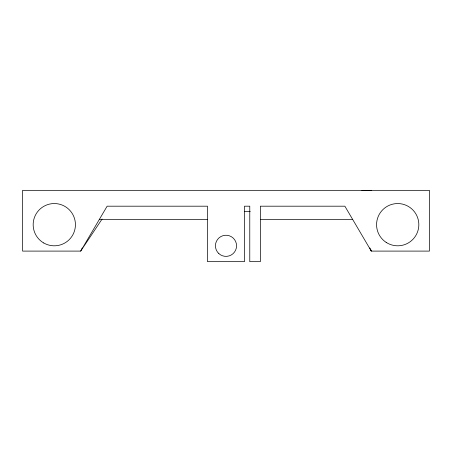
<?xml version="1.0" encoding="UTF-8"?>
<svg xmlns="http://www.w3.org/2000/svg" width="452" height="452" viewBox="0 0 452 452"><rect width="100%" height="100%" fill="white"/><g stroke="black" fill="none" stroke-linecap="round" stroke-linejoin="round"><path stroke-width="0.68" d="M82.287 247.95L80.716 251.097L22.6 251.097L22.6 190.337L429.4 190.337L429.4 251.097L371.284 251.097L344.87 206.191L260.341 206.191L260.341 261.663L249.775 261.663L249.775 206.191L244.492 206.191L244.492 261.663L207.508 261.663L207.508 206.191L107.13 206.191L80.716 251.097L102.079 219.045M361.866 190.354L371.284 190.337M244.289 211.474L250.255 211.474M99.361 219.395L207.508 219.395M260.341 219.395L352.639 219.395M369.792 247.95L371.284 251.097L370.578 249.114M43.731 242.978A21.131 21.131 0 0 0 75.433 224.678A21.131 21.131 0 0 0 43.731 206.378A21.131 21.131 0 0 0 43.731 242.978M386.161 242.379A21.131 21.131 0 0 0 418.801 225.825A21.131 21.131 0 0 0 388.144 205.835A21.131 21.131 0 0 0 386.161 242.379M218.853 253.595A10.565 10.565 0 0 0 236.311 248.108A10.565 10.565 0 0 0 222.83 235.729A10.565 10.565 0 0 0 218.853 253.595"/></g></svg>
